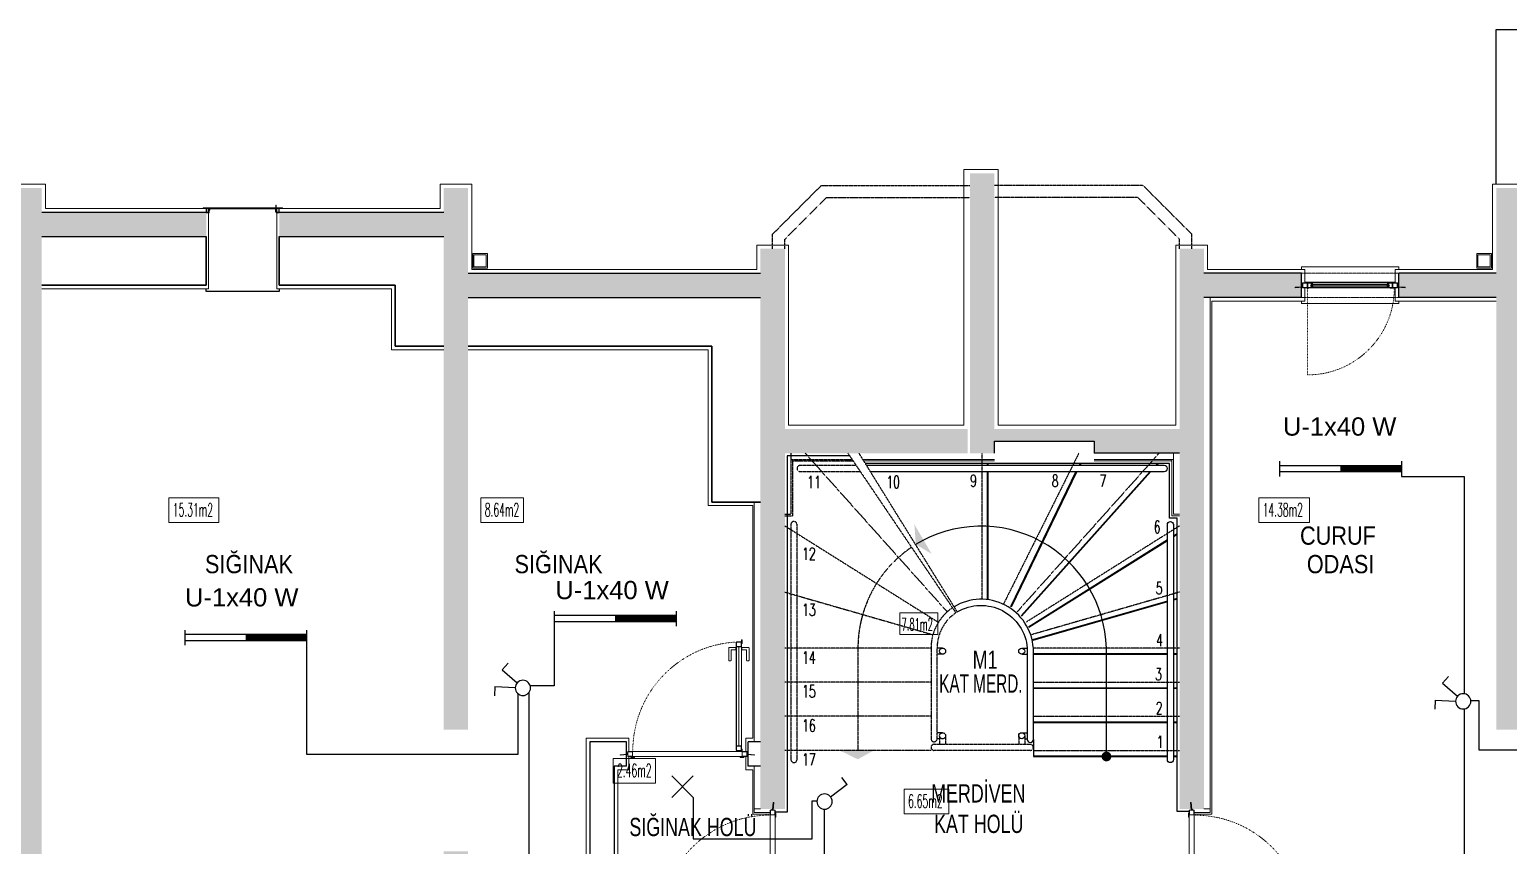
# Model space of a CAD drawing. Header units: millimetres. Extents: x -4402 to 30102, y 1696 to 6551.
# Drawn here: x 7236 to 8450, y 4305 to 4975 of the extents above; entities that cross this region are included whole.
import ezdxf

# ---------------------------------------------------------------- set-up
doc = ezdxf.new("R2010")
doc.units = ezdxf.units.MM
doc.linetypes.add('DOT', pattern=[0.25, 0, -0.25])
doc.linetypes.add('HIDDEN', pattern=[0.375, 0.25, -0.125])
for name, color, linetype, lineweight in [('B', 30, 'Continuous', 25), ('C', 1, 'Continuous', 20), ('D', 4, 'Continuous', 35), ('KP', 1, 'Continuous', 20), ('M', 30, 'Continuous', 25), ('MH', 20, 'Continuous', 20), ('P', 1, 'Continuous', 20), ('S', 6, 'Continuous', 20), ('YA', 3, 'Continuous', 13), ('YT', 252, 'BATTING', 13), ('YYM', 20, 'Continuous', 18)]:
    doc.layers.add(name, color=color, linetype=linetype, lineweight=lineweight)
for name, color, linetype in [('BOYA', 253, 'Continuous'), ('CEMAL AYAR  AYD. HAT', 6, 'Continuous'), ('DUVARS', 4, 'Continuous'), ('ELEKTRİK YAZI', 2, 'Continuous'), ('PP', 2, 'Continuous'), ('SEMBOL', 1, 'Continuous'), ('YM', 7, 'Continuous')]:
    doc.layers.add(name, color=color, linetype=linetype)
doc.layers.get('YT').off()
doc.styles.add('1', font='arial.ttf', dxfattribs={"height": 18})
doc.styles.add('SIMPLEX', font='SIMPLEX.SHX', dxfattribs={"width": 0.65, "height": 10})
doc.styles.get("Standard").update_dxf_attribs({"font": 'arial.ttf'})
doc.linetypes.add('BATTING', pattern='A,0.0001,-0.1,[134,ltypeshp.shx,S=0.1,R=0,X=-0.1,Y=0],-0.2,[134,ltypeshp.shx,S=0.1,R=180,X=0.1,Y=0],-0.1', length=0.4001)

# ---------------------------------------------------------------- blocks, each defined once
blk = doc.blocks.new('MENFEZ')
at = {"layer": 'P'}
for p, q in [((3.5, 0.2), (3.2, 0.2)), ((3.2, 0.2), (3.2, -0.7)), ((3.5, -0.8), (3.5, 0.2)), ((3.5, -3), (3.5, -58))]:
    blk.add_line(p, q, dxfattribs=at)
for points in [[(3.5, 2), (3.5, -3), (-0.5, -3), (-0.5, -0.5), (3, -0.5), (3, 2)], [(0, -1), (3, -1), (3, -2.5), (0, -2.5)], [(2.9, -3.3), (1.8, -3.3), (1.8, -3.5), (2.7, -3.5), (2.7, -57.5), (0.2, -57.5), (0.2, -57.7), (2.9, -57.7)], [(0, -60), (3, -60), (3, -58.5), (0, -58.5)], [(5.9, -57.9), (5.9, -57.7), (0.2, -57.7), (0.2, -57.9)]]:
    blk.add_lwpolyline(points, close=True, dxfattribs=at)
blk.add_lwpolyline([(3, -63), (3, -60.5), (-0.5, -60.5), (-0.5, -58), (3.5, -58), (3.5, -63), (3, -63)], dxfattribs=at)
blk = doc.blocks.new('YK1000')
at = {"layer": 'KP'}
for p, q in [((-10.1, 78.6), (-10.1, 80.6)), ((-9.9, 77.9), (-9.9, 81.4)), ((-5.2, 83.7), (-5.6, 83.2)), ((-5.5, 77.9), (-5.5, 81.4)), ((-5.3, 78.6), (-5.3, 80.6)), ((-96.3, -9.6), (-97.1, -9)), ((-95, -5), (-5, -5)), ((-95, -9), (-5, -9)), ((-5.2, -3), (-5.6, -2.4)), ((-3.7, -9.6), (-2.9, -9))]:
    blk.add_line(p, q, dxfattribs=at)
at = {"layer": 'KP', "color": 8, "linetype": 'BATTING', "ltscale": 0.2}
blk.add_line((-7.7, 81.1), (-7.7, -0.3), dxfattribs=at)
at = {"layer": 'KP', "color": 6}
for points in [[(-9.7, 85.1), (-9.7, 81.1), (-5.7, 81.1), (-5.7, 85.1)], [(-9.6, 84.9), (-9.6, 81.2), (-5.9, 81.2), (-5.9, 84.9)], [(-95, -9), (-99, -9), (-99, -5), (-95, -5)], [(-95.1, -8.8), (-98.8, -8.8), (-98.8, -5.2), (-95.1, -5.2)], [(-9.7, -4.3), (-9.7, -0.3), (-5.7, -0.3), (-5.7, -4.3)], [(-9.6, -4.2), (-9.6, -0.4), (-5.9, -0.4), (-5.9, -4.2)], [(-1, -9), (-5, -9), (-5, -5), (-1, -5)], [(-1.1, -8.8), (-4.9, -8.8), (-4.9, -5.2), (-1.1, -5.2)]]:
    blk.add_lwpolyline(points, close=True, dxfattribs=at)
at = {"layer": 'KP'}
for points in [[(-5.1, 86.6), (-5.1, 83.8, -0.414214), (-5.2, 83.7), (-5.6, 83.7), (-5.6, 86.7), (-5.2, 86.7, -0.414214)], [(-96.2, -9.7), (-93.4, -9.7, 0.414214), (-93.3, -9.6), (-93.3, -9.2), (-96.3, -9.2), (-96.3, -9.6, 0.414214)], [(-6.6, -9.7), (-3.8, -9.7, 0.414214), (-3.7, -9.6), (-3.7, -9.2), (-6.7, -9.2), (-6.7, -9.6, 0.414214)], [(-5.1, -4.8), (-5.1, -3, 0.414214), (-5.2, -3), (-5.6, -3), (-5.6, -4.9), (-5.2, -4.9, 0.414214)]]:
    blk.add_lwpolyline(points, format="xyb", close=True, dxfattribs=at)
for points in [[(-10.1, 78.6), (-13.6, 78.6, 0.414214), (-14.1, 78.1), (-14.1, 70.1, -0.414214), (-14.6, 69.6), (-15.6, 69.6, -0.410092), (-16.1, 70.1), (-16.1, 80.1, -0.414214), (-15.6, 80.6), (-10.1, 80.6)], [(-9.9, 81.8), (-9.9, 81.8, 0.414214), (-9.9, 81.8), (-9.9, 77.5, 0.414214), (-9.9, 77.4), (-9.9, 77.4)], [(-5.6, 81.8), (-5.5, 81.8, -0.414214), (-5.5, 81.8), (-5.5, 77.5, -0.414214), (-5.5, 77.4), (-5.6, 77.4)], [(-5.3, 78.6), (-1.9, 78.6, -0.414214), (-1.4, 78.1), (-1.4, 70.1, 0.414214), (-0.9, 69.6), (0.1, 69.6, 0.410092), (0.7, 70.1), (0.6, 80.1, 0.414214), (0.1, 80.6), (-5.3, 80.6)]]:
    blk.add_lwpolyline(points, format="xyb", dxfattribs=at)
for points in [[(-10.1, 78.6), (-9.9, 78.3)], [(-5.3, 80.6), (-5.5, 80.9)], [(-5.3, 78.6), (-5.5, 78.3)]]:
    blk.add_lwpolyline(points, dxfattribs=at)
for points in [[(-9.9, 84.6), (-9.7, 84.6), (-9.7, -3.8), (-9.9, -3.8)], [(-5.6, 84.6), (-5.7, 84.6), (-5.7, -3.8), (-5.6, -3.8)]]:
    blk.add_lwpolyline(points, close=True, dxfattribs=at)
at = {"layer": 'KP', "color": 8}
for points in [[(-99.4, -7), (-105.2, -7.5), (-105.2, -8), (-99, -7.4), (-99, -6), (-99.4, -6)], [(-0.5, -7), (5.2, -7.5), (5.2, -8), (-1, -7.4), (-1, -6), (-0.5, -6)]]:
    blk.add_lwpolyline(points, close=True, dxfattribs=at)
at = {"layer": 'KP', "color": 40, "linetype": 'DOT'}
blk.add_arc((-5.2, -4.5), 89.6, 92.9093, 180.2557, dxfattribs=at)
blk = doc.blocks.new('Armatür_U 2x40')
at = {"layer": 'SEMBOL'}
for p, q in [((-50, 8.75), (-50, -3.75)), ((50, 5), (-50, 5)), ((50, 0), (-50, 0)), ((50, 8.75), (50, -3.75))]:
    blk.add_line(p, q, dxfattribs=at)
at = {"layer": 'SEMBOL', "const_width": 5}
blk.add_lwpolyline([(50, 2.5), (0, 2.5)], dxfattribs=at)
blk = doc.blocks.new('Armatür_Lamba')
at = {"layer": 'SEMBOL'}
for p, q in [((8.8, -8.8), (-8.8, 8.8)), ((-8.8, -8.8), (8.8, 8.8))]:
    blk.add_line(p, q, dxfattribs=at)
blk = doc.blocks.new('Anahtar_Komutatör')
at = {"layer": 'SEMBOL'}
for p, q in [((-6.7, 21.6), (-13.8, 19.3)), ((-6.7, 21.6), (-1.9, 5.9)), ((8.4, 21.6), (2.3, 5.8)), ((8.4, 21.6), (15.3, 18.7))]:
    blk.add_line(p, q, dxfattribs=at)
blk.add_circle((0, 0), 6.25, dxfattribs=at)
blk = doc.blocks.new('Anahtar_Adi')
at = {"layer": 'SEMBOL'}
for q in [(0, 6.2), (7.7, 23.1)]:
    blk.add_line((0.3, 23.1), q, dxfattribs=at)
blk.add_circle((0, 0), 6.25, dxfattribs=at)

msp = doc.modelspace()

# ---------------------------------------------------------------- hatches: boundary and pattern name
at = {"layer": 'BOYA', "linetype": 'Continuous'}
for points in [[(8028.2, 4857), (8008.2, 4857), (8008.2, 4627), (8028.2, 4627)], [(7246.2, 4845), (7226.2, 4845), (7226.2, 4295), (6896.2, 4295), (6896.2, 4300), (6876.2, 4300), (6876.2, 4295), (6876.2, 4275), (7226.2, 4275), (7226.2, 4025), (7246.2, 4025), (7246.2, 4275), (7596.2, 4275), (7596.2, 4300), (7576.2, 4300), (7576.2, 4295), (7246.2, 4295)], [(7596.2, 4845), (7576.2, 4845), (7576.2, 4400), (7596.2, 4400)], [(8460.2, 4845), (8440.2, 4845), (8440.2, 4400), (8460.2, 4400)], [(7381.2, 4825), (7246.2, 4825), (7246.2, 4805), (7381.2, 4805)], [(7576.2, 4825), (7441.2, 4825), (7441.2, 4805), (7576.2, 4805)], [(7856.2, 4795), (7836.2, 4795), (7836.2, 4335), (7856.2, 4335)], [(8200.2, 4795), (8180.2, 4795), (8180.2, 4335), (8200.2, 4335)], [(7836.2, 4775), (7596.2, 4775), (7596.2, 4755), (7836.2, 4755)], [(8280.2, 4775), (8200.2, 4775), (8200.2, 4755), (8280.2, 4755)], [(8440.2, 4775), (8360.2, 4775), (8360.2, 4755), (8440.2, 4755)], [(8006.2, 4647), (7856.2, 4647), (7856.2, 4627), (8006.2, 4627)], [(8180.2, 4627), (8180.2, 4647), (8028.2, 4647), (8028.2, 4637), (8110.2, 4637), (8110.2, 4627)]]:
    msp.add_hatch(color=256, dxfattribs=at).paths.add_polyline_path(points)

# ---------------------------------------------------------------- linework, layer by layer
at = {"color": 9, "true_color": 0xd19cc7}
for p, q in [((8362.3, 4607.9), (8413.9, 4607.9)), ((8413.9, 4607.9), (8413.9, 4429.5)), ((7666.9, 4484.9), (7666.9, 4436)), ((7463.6, 4469.4), (7463.6, 4379.9)), ((7666.9, 4436), (7647.3, 4436)), ((7637.4, 4379.9), (7637.4, 4429.4)), ((8426.1, 4423.6), (8419.4, 4423.6)), ((8426.1, 4383.1), (8426.1, 4423.6)), ((8598, 4383.1), (8426.1, 4383.1)), ((7463.6, 4379.9), (7637.4, 4379.9)), ((7781, 4344.4), (7781, 4310.4)), ((7878.6, 4310.4), (7878.6, 4341.7)), ((7878.6, 4341.7), (7882.6, 4341.7)), ((7781, 4310.4), (7878.6, 4310.4))]:
    msp.add_line(p, q, dxfattribs=at)
at = {"layer": 'B'}
for points in [[(8440.2, 4848), (8440.2, 4975), (8950.2, 4975), (8950.2, 4155), (8930.2, 4155), (8930.2, 4955), (8460.2, 4955), (8460.2, 4848)], [(7441.2, 4762), (7441.2, 4760), (7441.2, 4760), (7381.2, 4760), (7381.2, 4760), (7381.2, 4762)]]:
    msp.add_lwpolyline(points, dxfattribs=at)
at = {"layer": 'C'}
for points in [[(7612, 4791), (7600, 4791), (7600, 4779), (7612, 4779)], [(7611, 4790), (7601, 4790), (7601, 4780), (7611, 4780)], [(8424.2, 4791), (8436.2, 4791), (8436.2, 4779), (8424.2, 4779)], [(8425.2, 4790), (8435.2, 4790), (8435.2, 4780), (8425.2, 4780)]]:
    msp.add_lwpolyline(points, close=True, dxfattribs=at)
at = {"layer": 'CEMAL AYAR  AYD. HAT', "color": 9, "linetype": 'ByBlock', "true_color": 0xd19cc7}
for p, q in [((7646, 4430.3), (7646, 4199.1)), ((8413.9, 4417.1), (8413.9, 4185.5)), ((7888.6, 4334.8), (7888.6, 4287.2))]:
    msp.add_line(p, q, dxfattribs=at)
at = {"layer": 'D'}
for p, q in [((7381.2, 4805), (7381.2, 4765)), ((7441.2, 4805), (7441.2, 4765)), ((7246.2, 4765), (7381.2, 4765)), ((7441.2, 4765), (7536.2, 4765)), ((7536.2, 4765), (7536.2, 4715)), ((7576.2, 4715), (7536.2, 4715)), ((7596.2, 4715), (7796.2, 4715)), ((7796.2, 4715), (7796.2, 4587)), ((7836.2, 4587), (7796.2, 4587))]:
    msp.add_line(p, q, dxfattribs=at)
at = {"layer": 'DUVARS'}
for p, q in [((7726.2, 4390), (7696.2, 4390)), ((7696.2, 4390), (7696.2, 4165)), ((7726.2, 4370), (7726.2, 4390)), ((7836.2, 4390), (7826.2, 4390)), ((7826.2, 4370), (7826.2, 4390)), ((7726.2, 4370), (7716.2, 4370)), ((7716.2, 4370), (7716.2, 4165)), ((7836.2, 4370), (7826.2, 4370))]:
    msp.add_line(p, q, dxfattribs=at)
at = {"layer": 'M', "color": 8, "linetype": 'HIDDEN'}
for p, q in [((7861.2, 4627), (7861.2, 4577)), ((7873, 4627), (7989.5, 4496.8)), ((8018.2, 4507), (8018.2, 4627)), ((8097.5, 4627), (8035.6, 4503)), ((8163.4, 4627), (8046.9, 4496.8)), ((7861.2, 4622), (7911.4, 4622)), ((7862.4, 4622), (7862.4, 4575.7)), ((7862.4, 4620.7), (7912.2, 4620.7)), ((7856.2, 4577), (7861.2, 4577)), ((7856.2, 4575.7), (7862.4, 4575.7)), ((7856.2, 4567.4), (7982.3, 4488.2)), ((8180.2, 4567.4), (8054.1, 4488.2)), ((7856.2, 4513), (7977.8, 4478)), ((8180.2, 4513), (8058.6, 4478)), ((7976.2, 4467), (7856.2, 4467)), ((7985.7, 4467), (7981.2, 4467)), ((7985.7, 4467), (7981.2, 4467)), ((7985.7, 4462), (7981.2, 4462)), ((7985.7, 4462), (7981.2, 4462)), ((8180.2, 4467), (8060.2, 4467)), ((7976.2, 4439), (7856.2, 4439)), ((8060.2, 4439), (8180.2, 4439)), ((7976.2, 4411), (7856.2, 4411)), ((8060.2, 4411), (8180.2, 4411)), ((7985.7, 4397.5), (7981.2, 4397.5)), ((7983.2, 4395), (7983.2, 4388)), ((7988.2, 4395), (7988.2, 4388)), ((8048.2, 4395), (8048.2, 4388)), ((8053.2, 4395), (8053.2, 4388)), ((7976.2, 4383), (7856.2, 4383)), ((7983.2, 4392.5), (7981.2, 4392.5)), ((8060.2, 4383), (8180.2, 4383))]:
    msp.add_line(p, q, dxfattribs=at)
at = {"layer": 'M', "color": 6, "linetype": 'HIDDEN'}
for p, q in [((7908, 4627), (7996.6, 4496)), ((7997.8, 4496.7), (7917.1, 4627))]:
    msp.add_line(p, q, dxfattribs=at)
at = {"layer": 'M', "color": 8}
for p, q in [((8022.7, 4617), (8022.7, 4618.7)), ((8098.5, 4618.7), (8097.7, 4617)), ((8162.1, 4618.7), (8160.5, 4617)), ((8022.7, 4507), (8022.7, 4612)), ((8095.2, 4612), (8041.5, 4500.8)), ((8156.1, 4612), (8050.1, 4493.6)), ((8170.2, 4555.8), (8056.3, 4484.3)), ((8178.2, 4560.8), (8175.2, 4558.9)), ((8170.2, 4505.5), (8059.6, 4473.7)), ((8178.2, 4507.8), (8175.2, 4506.9)), ((8060.2, 4462.5), (8170.2, 4462.5)), ((8175.2, 4462.5), (8178.2, 4462.5)), ((8060.2, 4434.5), (8170.2, 4434.5)), ((8175.2, 4434.5), (8178.2, 4434.5)), ((8060.2, 4406.5), (8170.2, 4406.5)), ((8175.2, 4406.5), (8178.2, 4406.5)), ((8060.2, 4378.5), (8170.2, 4378.5)), ((8175.2, 4378.5), (8178.2, 4378.5))]:
    msp.add_line(p, q, dxfattribs=at)
at = {"layer": 'M'}
for p, q in [((8023.2, 4617), (8023.2, 4618.7)), ((8099.1, 4618.7), (8098.2, 4617)), ((8162.8, 4618.7), (8161.2, 4617)), ((8023.2, 4507), (8023.2, 4612)), ((8095.8, 4612), (8042, 4500.5)), ((8156.7, 4612), (8050.4, 4493.2)), ((8170.2, 4555.2), (8056.5, 4483.8)), ((8178.2, 4560.2), (8175.2, 4558.3)), ((8170.2, 4504.9), (8059.7, 4473.2)), ((8178.2, 4507.2), (8175.2, 4506.4)), ((8060.2, 4462), (8170.2, 4462)), ((8175.2, 4462), (8178.2, 4462)), ((8060.2, 4434), (8170.2, 4434)), ((8175.2, 4434), (8178.2, 4434)), ((8060.2, 4406), (8170.2, 4406)), ((8175.2, 4406), (8178.2, 4406)), ((8060.2, 4392), (8060.2, 4378)), ((8060.2, 4378), (8170.2, 4378)), ((8175.2, 4378), (8178.2, 4378))]:
    msp.add_line(p, q, dxfattribs=at)
at = {"layer": 'M', "linetype": 'Continuous'}
for p, q in [((8050.7, 4467), (8055.2, 4467)), ((8050.7, 4462), (8055.2, 4462)), ((8050.7, 4397.5), (8055.2, 4397.5)), ((8053.2, 4392.5), (8055.2, 4392.5))]:
    msp.add_line(p, q, dxfattribs=at)
at = {"layer": 'M', "color": 8, "linetype": 'HIDDEN'}
for points in [[(7846.2, 4795), (7846.2, 4807), (7886.2, 4847), (8008.2, 4847)], [(8190.2, 4795), (8190.2, 4807), (8150.2, 4847), (8028.2, 4847)], [(7856.2, 4795), (7856.2, 4802.8), (7890.3, 4837), (8008.2, 4837)], [(8180.2, 4795), (8180.2, 4802.8), (8146.1, 4837), (8028.2, 4837)]]:
    msp.add_lwpolyline(points, dxfattribs=at)
at = {"layer": 'M', "color": 8}
for points in [[(7909.3, 4625), (7858.2, 4625), (7858.2, 4332.3), (7848.2, 4332.3)], [(8188.2, 4332.8), (8178.2, 4332.8), (8178.2, 4573.7), (8171.9, 4573.7), (8171.9, 4618.7), (7922.2, 4618.7)]]:
    msp.add_lwpolyline(points, dxfattribs=at)
at = {"layer": 'M', "color": 8, "linetype": 'HIDDEN'}
for points in [[(7914.7, 4617), (7868.7, 4617, 1), (7868.7, 4612), (7918.1, 4612)], [(7914.7, 4617), (7868.7, 4617, 1), (7868.7, 4612), (7918.1, 4612)], [(7960.2, 4549.8, 0.248986), (7916.2, 4467), (7916.2, 4383)], [(7993.8, 4500.1, 0.248986), (7976.2, 4467), (7976.2, 4392.6, 1), (7981.2, 4392.6), (7981.2, 4467, -0.248986), (7996.6, 4496)]]:
    msp.add_lwpolyline(points, format="xyb", dxfattribs=at)
at = {"layer": 'M'}
for points in [[(7926.4, 4612), (8167.7, 4612, 1), (8167.7, 4617), (7923.3, 4617)], [(8120.2, 4378), (8120.2, 4467, 0.576183), (7963.5, 4552, 0.587741)], [(7997.8, 4496.7, -0.55572), (8055.2, 4467), (8055.2, 4392, 1), (8060.2, 4392), (8060.2, 4467, 0.559557), (7995.1, 4501, 0.587741)]]:
    msp.add_lwpolyline(points, format="xyb", dxfattribs=at)
at = {"layer": 'M', "color": 8, "linetype": 'HIDDEN'}
for points in [[(7861.2, 4568.5), (7861.2, 4375.5, 1), (7866.2, 4375.5), (7866.2, 4568.5, 1)], [(8057.7, 4383), (7978.7, 4383, -1), (7978.7, 4388), (8057.7, 4388, -1)]]:
    msp.add_lwpolyline(points, format="xyb", close=True, dxfattribs=at)
at = {"layer": 'M'}
msp.add_lwpolyline([(8175.2, 4568.5), (8175.2, 4375.5, -1), (8170.2, 4375.5), (8170.2, 4568.5, -1)], format="xyb", close=True, dxfattribs=at)
at = {"layer": 'M', "const_width": 4}
msp.add_lwpolyline([(8118.2, 4378, 1), (8122.2, 4378, 1)], format="xyb", close=True, dxfattribs=at)
at = {"layer": 'M', "color": 8, "linetype": 'HIDDEN'}
for centre in [(7985.7, 4464.5), (7985.7, 4395)]:
    msp.add_circle(centre, 2.5, dxfattribs=at)
at = {"layer": 'M', "linetype": 'Continuous'}
for centre in [(8050.7, 4464.5), (8050.7, 4395)]:
    msp.add_circle(centre, 2.5, dxfattribs=at)
at = {"layer": 'M'}
for p in [(7949.5, 4541.5), (8086.9, 4541.5), (7931.5, 4520.1), (8104.9, 4520.1), (7920.1, 4494.6), (8116.3, 4494.6)]:
    msp.add_point(p, dxfattribs=at)
at = {"layer": 'M', "linetype": 'Continuous'}
for points in [[(7976.7, 4544.4), (7962.5, 4568.7), (7963.8, 4552.1)], [(7929.3, 4383), (7901.1, 4383), (7916.1, 4375.7)]]:
    msp.add_solid(points, dxfattribs=at)
at = {"layer": 'P', "color": 8, "linetype": 'HIDDEN'}
for p, q in [((8360.2, 4775), (8280.2, 4775)), ((8280.2, 4755), (8360.2, 4755))]:
    msp.add_line(p, q, dxfattribs=at)
at = {"layer": 'P'}
for p, q in [((8283.8, 4767.4), (8283.3, 4767)), ((8287, 4767.5), (8353.4, 4767.5)), ((8288.5, 4763), (8351.9, 4763)), ((8289.5, 4767), (8350.9, 4767)), ((8289.5, 4763.6), (8350.9, 4763.6)), ((8353.5, 4762.6), (8353, 4763)), ((8356.5, 4767.4), (8357.1, 4767))]:
    msp.add_line(p, q, dxfattribs=at)
at = {"layer": 'P', "color": 40, "linetype": 'DOT'}
msp.add_line((8285.3, 4762.6), (8285.3, 4691.4), dxfattribs=at)
at = {"layer": 'P', "color": 3}
for p, q in [((8288.5, 4765.5), (8351.9, 4765.5)), ((8288.5, 4765.1), (8351.9, 4765.1))]:
    msp.add_line(p, q, dxfattribs=at)
at = {"layer": 'P', "color": 30}
for points in [[(8360.2, 4778), (8360.2, 4780), (8280.2, 4780), (8280.2, 4778)], [(8360.2, 4752), (8360.2, 4750), (8280.2, 4750), (8280.2, 4752)]]:
    msp.add_lwpolyline(points, dxfattribs=at)
at = {"layer": 'P', "color": 8}
for points in [[(8280.7, 4763.8), (8275, 4763.4), (8275, 4762.9), (8281.2, 4763.4), (8281.2, 4764.8), (8280.7, 4764.8)], [(8287.5, 4764.4), (8289.5, 4764.5), (8289.6, 4764.7), (8289.7, 4764.7), (8289.7, 4764), (8289.6, 4764), (8289.5, 4764.2)], [(8288.5, 4767), (8289.5, 4767), (8289.5, 4765.5), (8288.5, 4765.5)], [(8288.5, 4765.1), (8289.5, 4765.1), (8289.5, 4763.6), (8288.5, 4763.6)], [(8288.6, 4766.9), (8289.4, 4766.9), (8289.4, 4765.6), (8288.6, 4765.6)], [(8288.6, 4765), (8289.4, 4765), (8289.4, 4763.7), (8288.6, 4763.7)], [(8352.9, 4764.4), (8350.9, 4764.5), (8350.8, 4764.7), (8350.7, 4764.7), (8350.7, 4764), (8350.8, 4764), (8350.9, 4764.2)], [(8351.9, 4767), (8350.9, 4767), (8350.9, 4765.5), (8351.9, 4765.5)], [(8351.9, 4765.1), (8350.9, 4765.1), (8350.9, 4763.6), (8351.9, 4763.6)], [(8351.8, 4766.9), (8351, 4766.9), (8351, 4765.6), (8351.8, 4765.6)], [(8351.8, 4765), (8351, 4765), (8351, 4763.7), (8351.8, 4763.7)], [(8359.6, 4763.8), (8365.4, 4763.4), (8365.4, 4762.9), (8359.2, 4763.4), (8359.2, 4764.8), (8359.6, 4764.8)]]:
    msp.add_lwpolyline(points, close=True, dxfattribs=at)
at = {"layer": 'P', "color": 6}
for points in [[(8281.2, 4763), (8285.2, 4763), (8285.2, 4767), (8281.2, 4767)], [(8281.3, 4763.1), (8285, 4763.1), (8285, 4766.8), (8281.3, 4766.8)], [(8285.5, 4763), (8288.5, 4763), (8288.5, 4767), (8285.5, 4767)], [(8285.6, 4763.1), (8288.3, 4763.1), (8288.3, 4766.8), (8285.6, 4766.8)], [(8354.9, 4763), (8351.9, 4763), (8351.9, 4767), (8354.9, 4767)], [(8354.7, 4763.1), (8352, 4763.1), (8352, 4766.8), (8354.7, 4766.8)], [(8355.2, 4763), (8359.2, 4763), (8359.2, 4767), (8355.2, 4767)], [(8355.3, 4763.1), (8359, 4763.1), (8359, 4766.8), (8355.3, 4766.8)]]:
    msp.add_lwpolyline(points, close=True, dxfattribs=at)
at = {"layer": 'P'}
for points in [[(8286.7, 4767.5), (8283.9, 4767.5, 0.414214), (8283.8, 4767.4), (8283.8, 4767), (8286.8, 4767), (8286.8, 4767.4, 0.414214)], [(8356.4, 4767.5), (8353.6, 4767.5, 0.414214), (8353.5, 4767.4), (8353.5, 4767), (8356.5, 4767), (8356.5, 4767.4, 0.414214)], [(8356.4, 4762.5), (8353.6, 4762.5, -0.414214), (8353.5, 4762.6), (8353.5, 4763), (8356.5, 4763), (8356.5, 4762.6, -0.414214)]]:
    msp.add_lwpolyline(points, format="xyb", close=True, dxfattribs=at)
at = {"layer": 'P', "color": 8}
msp.add_circle((8285.3, 4762.6), 0.4, dxfattribs=at)
at = {"layer": 'P', "color": 40, "linetype": 'DOT'}
msp.add_arc((8285.3, 4762.6), 71.2, 270, 0, dxfattribs=at)
at = {"layer": 'PP'}
for p, q in [((7246.2, 4825), (7381.2, 4825)), ((7441.2, 4825), (7576.2, 4825)), ((7246.2, 4805), (7381.2, 4805)), ((7441.2, 4805), (7576.2, 4805)), ((7596.2, 4775), (7836.2, 4775)), ((8280.2, 4775), (8200.2, 4775)), ((8280.2, 4755), (8280.2, 4775)), ((8440.2, 4775), (8360.2, 4775)), ((8360.2, 4755), (8360.2, 4775)), ((7596.2, 4755), (7836.2, 4755)), ((8280.2, 4755), (8200.2, 4755)), ((8440.2, 4755), (8360.2, 4755)), ((8180.2, 4627), (8110.2, 4627))]:
    msp.add_line(p, q, dxfattribs=at)
msp.add_lwpolyline([(8028.2, 4627), (8028.2, 4637), (8110.2, 4637), (8110.2, 4627)], dxfattribs=at)
at = {"layer": 'S'}
for p, q in [((7383.2, 4824.3), (7383.2, 4762)), ((7439.2, 4824.3), (7439.2, 4762)), ((7246.2, 4762), (7383.2, 4762)), ((7439.2, 4762), (7533.2, 4762)), ((7533.2, 4762), (7533.2, 4712)), ((8283.2, 4752), (8283.2, 4763)), ((8357.2, 4752), (8357.2, 4763)), ((8283.2, 4752), (8206.6, 4752)), ((8206.6, 4330.7), (8206.6, 4752)), ((8440.2, 4752), (8357.2, 4752)), ((7576.2, 4712), (7533.2, 4712)), ((7596.2, 4712), (7793.2, 4712)), ((7793.2, 4712), (7793.2, 4584)), ((8028.2, 4620.7), (7921, 4620.7)), ((8173.9, 4620.7), (8110.2, 4620.7)), ((8173.9, 4622), (8173.9, 4575.7)), ((7829.8, 4584), (7793.2, 4584)), ((7829.8, 4393), (7829.8, 4584)), ((8180.2, 4575.7), (8173.9, 4575.7)), ((7728.2, 4393), (7693.2, 4393)), ((7693.2, 4393), (7693.2, 4165)), ((7728.2, 4382), (7728.2, 4393)), ((7829.8, 4393), (7824.2, 4393)), ((7824.2, 4382), (7824.2, 4393)), ((7728.2, 4367), (7728.2, 4378)), ((7824.2, 4367), (7824.2, 4378)), ((7728.2, 4367), (7719.2, 4367)), ((7719.2, 4367), (7719.2, 4165)), ((7829.8, 4367), (7824.2, 4367)), ((7829.8, 4330.7), (7829.8, 4367)), ((7844.2, 4330.7), (7829.8, 4330.7)), ((8192.2, 4330.7), (8206.6, 4330.7))]:
    msp.add_line(p, q, dxfattribs=at)
for points in [[(7439.2, 4828), (7573.2, 4828), (7573.2, 4848), (7599.2, 4848), (7599.2, 4778), (7833.2, 4778), (7833.2, 4798), (7859.2, 4798), (7859.2, 4650), (8003.2, 4650), (8003.2, 4860), (8031.2, 4860), (8031.2, 4650), (8177.2, 4650), (8177.2, 4798), (8203.2, 4798), (8203.2, 4778), (8283.2, 4778), (8283.2, 4767)], [(7091.2, 4828), (7223.2, 4828), (7223.2, 4848), (7249.2, 4848), (7249.2, 4828), (7383.2, 4828)], [(8357.2, 4767), (8357.2, 4778), (8437.2, 4778), (8437.2, 4848), (8463.2, 4848), (8463.2, 4828), (8558.2, 4828), (8558.2, 4817)]]:
    msp.add_lwpolyline(points, dxfattribs=at)
at = {"layer": 'YA'}
for p, q in [((8205.3, 4332), (8205.3, 4755)), ((8175.2, 4627), (8175.2, 4577)), ((8028.2, 4622), (7920.2, 4622)), ((8175.2, 4622), (8110.2, 4622)), ((7831, 4390), (7831, 4587)), ((8180.2, 4577), (8175.2, 4577)), ((7831, 4332), (7831, 4370)), ((7836.2, 4335), (7831, 4335)), ((8200.2, 4335), (8205.3, 4335)), ((7844.2, 4332), (7831, 4332)), ((8192.2, 4332), (8205.3, 4332))]:
    msp.add_line(p, q, dxfattribs=at)
at = {"layer": 'YYM'}
for points in [[(7391.5, 4570.2), (7350.6, 4570.2), (7350.6, 4590.5), (7391.5, 4590.5)], [(7641.6, 4570.2), (7606.7, 4570.2), (7606.7, 4590.5), (7641.6, 4590.5)], [(8286.9, 4570.2), (8245.3, 4570.2), (8245.3, 4590.5), (8286.9, 4590.5)], [(7950.6, 4496), (7981.8, 4496), (7981.8, 4478.3), (7950.6, 4478.3)], [(7749.9, 4356.1), (7715.3, 4356.1), (7715.3, 4376.4), (7749.9, 4376.4)], [(7990.8, 4331), (7954.2, 4331), (7954.2, 4351.3), (7990.8, 4351.3)]]:
    msp.add_lwpolyline(points, close=True, dxfattribs=at)

# ---------------------------------------------------------------- block references
at = {"layer": 'KP'}
msp.add_blockref('YK1000', (7826.2, 4387), dxfattribs=at)
at = {"layer": 'P', "rotation": 90}
msp.add_blockref('MENFEZ', (7380.7, 4825), dxfattribs=at)
at = {"layer": 'SEMBOL'}
for p in [(8312.3, 4611.7), (7716.9, 4488.7), (7413.6, 4473.1)]:
    msp.add_blockref('Armatür_U 2x40', p, dxfattribs=at)
at = {"layer": 'SEMBOL', "xscale": -1, "rotation": 66.06183654405108}
for p in [(7641.2, 4434.3), (8413.1, 4423.3)]:
    msp.add_blockref('Anahtar_Komutatör', p, dxfattribs=at)
at = {"layer": 'SEMBOL', "xscale": -1}
msp.add_blockref('Armatür_Lamba', (7772.2, 4353.2), dxfattribs=at)
at = {"layer": 'SEMBOL', "color": 40, "true_color": 0xf8d731, "xscale": -1, "rotation": 306.1390368805912}
msp.add_blockref('Anahtar_Adi', (7888.8, 4341), dxfattribs=at)
at = {"layer": 'YT', "ltscale": 0.2, "xscale": -1, "rotation": 90}
msp.add_blockref('YK1000', (7839.2, 4235), dxfattribs=at)
at = {"layer": 'YT', "ltscale": 0.2, "rotation": 270}
msp.add_blockref('YK1000', (8197.2, 4235), dxfattribs=at)

# ---------------------------------------------------------------- texts
at = {"layer": 'ELEKTRİK YAZI'}
for p in [(8265.1, 4641.5), (7363.8, 4501.2), (7667.8, 4507.2)]:
    msp.add_text('U-1x40 W', height=15, dxfattribs=at).set_placement(p)
at = {"layer": 'MH', "style": '1'}
for s, width, p in [('CURUF', 0.85, (8279.1, 4551.9)), ('SIĞINAK', 0.85, (7380.2, 4528.5)), ('SIĞINAK', 0.85, (7634.3, 4528.5)), ('ODASI', 0.85, (8284.7, 4528.5)), ('M1', 0.7, (8010.4, 4450)), ('KAT MERD.', 0.6, (7982.9, 4430.4)), ('MERDİVEN', 0.7, (7976.3, 4340.2)), ('SIĞINAK HOLÜ', 0.7, (7728.6, 4312.6)), ('KAT HOLÜ', 0.7, (7978.7, 4315.2))]:
    msp.add_text(s, height=15, dxfattribs=dict(at, width=width)).set_placement(p)
at = {"layer": 'YM', "style": 'SIMPLEX', "width": 0.65}
for s, p in [('11', (7874.6, 4598.4)), ('10', (7939.6, 4598.4)), ('9', (8008.2, 4599.4)), ('8', (8075.4, 4599.4)), ('7', (8114.6, 4599.4)), ('6', (8159, 4561.5)), ('12', (7870.4, 4539.4)), ('5', (8160.6, 4511.2)), ('13', (7870.4, 4493.5)), ('4', (8160.9, 4468.5)), ('14', (7870.4, 4454.2)), ('3', (8160.2, 4440.6)), ('15', (7870.4, 4426.5)), ('2', (8160.7, 4412.7)), ('16', (7870.4, 4398.4)), ('1', (8161.4, 4385)), ('17', (7870.4, 4370.5))]:
    msp.add_text(s, height=10, dxfattribs=at).set_placement(p)
at = {"layer": 'YYM', "style": 'SIMPLEX', "width": 0.5}
for s, height, p in [('15.31m2', 11, (7353.8, 4575.1)), ('8.64m2', 11, (7609.9, 4575.1)), ('14.38m2', 11, (8248.5, 4575.1)), ('7.81m2', 10, (7952, 4481.6)), ('2.46m2', 11, (7718.5, 4361)), ('6.65m2', 11, (7957.4, 4335.9))]:
    msp.add_text(s, height=height, dxfattribs=at).set_placement(p)

doc.saveas('drawing.dxf')
